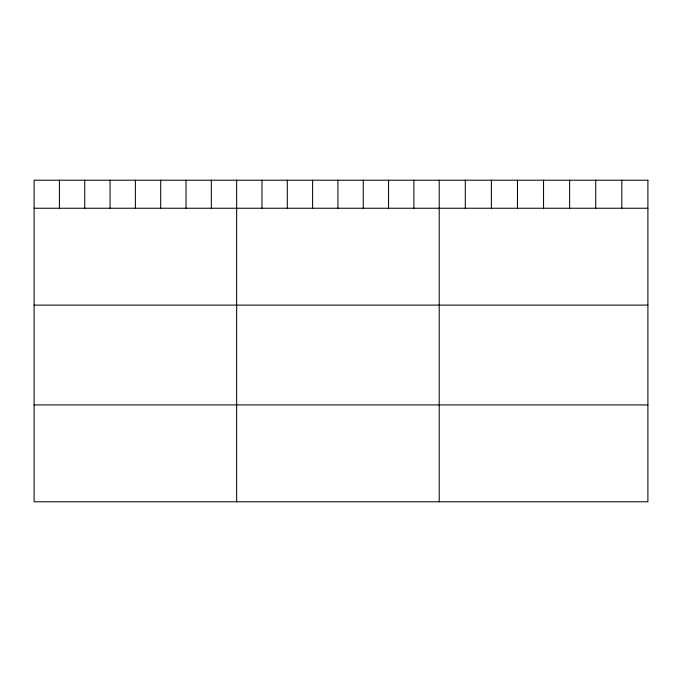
<?xml version="1.0" encoding="UTF-8"?>
<svg xmlns="http://www.w3.org/2000/svg" width="682" height="682" viewBox="0 0 682 682"><rect width="100%" height="100%" fill="white"/><g stroke="black" fill="none" stroke-linecap="round" stroke-linejoin="round"><path stroke-width="1.02" d="M34.1 208.24L647.9 208.24M34.1 305.11L647.9 305.11M34.1 404.92L647.9 404.92M621.813 180.21L621.813 208.24M595.727 180.21L595.727 208.24M569.641 180.21L569.641 208.24M543.554 180.21L543.554 208.24M517.467 180.21L517.467 208.24M491.381 180.21L491.381 208.24M465.294 180.21L465.294 208.24M439.208 180.21L439.208 501.79M413.889 180.21L413.889 208.24M388.57 180.21L388.57 208.24M363.25 180.21L363.25 208.24M337.931 180.21L337.931 208.24M312.612 180.21L312.612 208.24M287.293 180.21L287.293 208.24M261.973 180.21L261.973 208.24M236.654 180.21L236.654 501.79M211.335 180.21L211.335 208.24M186.016 180.21L186.016 208.24M160.696 180.21L160.696 208.24M135.377 180.21L135.377 208.24M110.058 180.21L110.058 208.24M84.739 180.21L84.739 208.24M59.419 180.21L59.419 208.24M647.9 180.21L34.1 180.21L34.1 501.79L647.9 501.79L647.9 180.21"/></g></svg>
